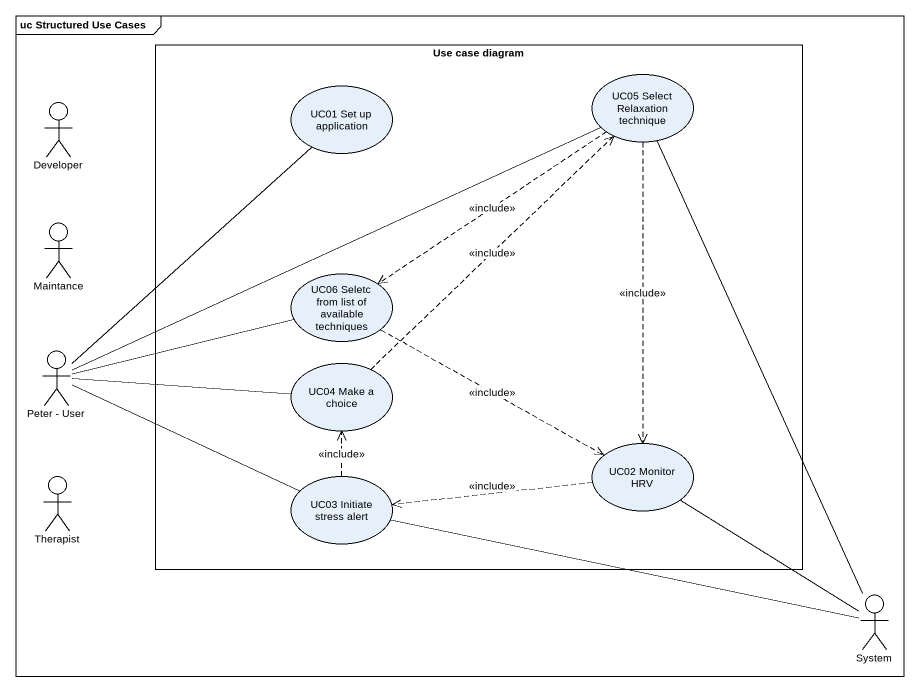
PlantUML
@startuml
mainframe uc Structured Use Cases
rectangle "Use case diagram" as Use_case_diagram {
  usecase "UC01 Set up application" as UC01_Set_up_application
  usecase "UC05 Select Relaxation technique" as UC05_Select_Relaxation
  usecase "UC06 Seletc from list of available techniques" as UC06_Seletc_from_list_of
  usecase "UC04 Make a choice" as UC04_Make_a_choice
  usecase "UC02 Monitor HRV" as UC02_Monitor_HRV
  usecase "UC03 Initiate stress alert" as UC03_Initiate_stress_alert
}
actor Developer
actor Maintance
actor "Peter - User" as Peter_User
actor Therapist
actor System
UC05_Select_Relaxation ..> UC06_Seletc_from_list_of : <<include>>
UC05_Select_Relaxation ..> UC02_Monitor_HRV : <<include>>
UC06_Seletc_from_list_of .right.> UC02_Monitor_HRV : <<include>>
Peter_User -up- UC01_Set_up_application
Peter_User -right- UC05_Select_Relaxation
Peter_User -right- UC06_Seletc_from_list_of
Peter_User -right- UC04_Make_a_choice
Peter_User -right- UC03_Initiate_stress_alert
UC04_Make_a_choice .up.> UC05_Select_Relaxation : <<include>>
UC02_Monitor_HRV .left.> UC03_Initiate_stress_alert : <<include>>
UC03_Initiate_stress_alert .up.> UC04_Make_a_choice : <<include>>
System -up- UC05_Select_Relaxation
System -up- UC02_Monitor_HRV
System -left- UC03_Initiate_stress_alert
@enduml
